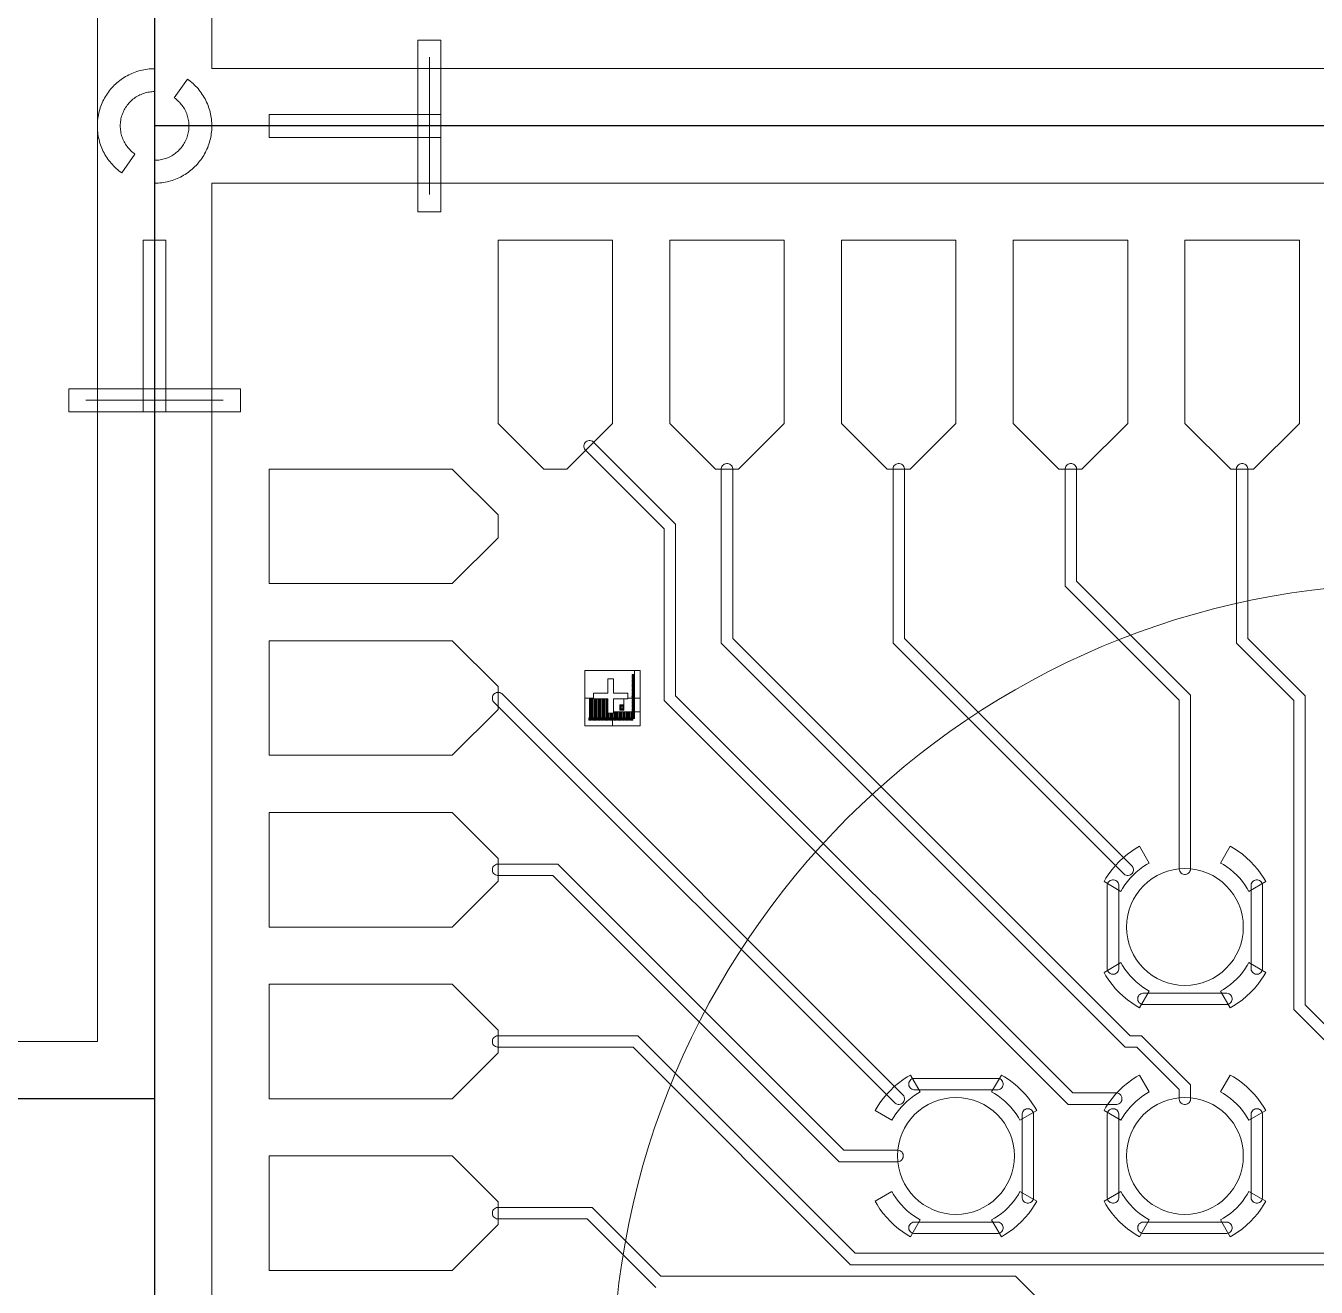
# Model space of a CAD drawing. Extents: x -17000 to 83000, y -71302 to 39000.
# Drawn here: x -1125 to 10147, y -21147 to -10126 of the extents above; entities that cross this region are included whole.
import ezdxf

# ---------------------------------------------------------------- set-up
doc = ezdxf.new("R2010")
doc.units = 0
doc.layers.get('0').update_dxf_attribs({"lineweight": 25, "true_color": 0xffffff})
for name, color, linetype, lineweight, true_color in [('Alighners', 3, 'Continuous', 5, 0x00ff00), ('Boundaries', 6, 'Continuous', 5, 0xff00ff), ('Central Electrodes', 5, 'Continuous', 5, 0x0000ff), ('Connectors', 4, 'Continuous', 5, 0x00ffff), ('Dicing', 1, 'Continuous', 25, 0xff0000), ('Reference Electrodes', 30, 'Continuous', 5, 0xff7f00)]:
    doc.layers.add(name, color=color, linetype=linetype, lineweight=lineweight, true_color=true_color)

# ---------------------------------------------------------------- blocks, each defined once
blk = doc.blocks.new('T_alignment$1')
at = {"layer": 'Alighners'}
for points in [[(-600, 700), (600, 700)], [(0, -600), (0, 600)]]:
    blk.add_lwpolyline(points, dxfattribs=at)
blk = doc.blocks.new('Half_moon_alignment1')
at = {"layer": 'Alighners'}
for points in [[(-286.79, -409.58), (-299.5, -400.5), (-311.75, -391), (-324, -381), (-335.75, -370.75), (-347, -360), (-358, -349), (-368.75, -337.5), (-379.25, -326), (-389.25, -314), (-398.75, -301.5), (-408, -289), (-417, -276), (-425.25, -263), (-433.25, -249.5), (-441, -236), (-448, -222), (-454.75, -208), (-461, -193.5), (-466.75, -179), (-472.25, -164.5), (-477.25, -149.5), (-481.5, -134.5), (-485.5, -119.5), (-489, -104.25), (-492, -89), (-494.5, -73.5), (-496.75, -58), (-498.25, -42.5), (-499.25, -27), (-500, -11.25), (-500, 4.25), (-499.75, 20), (-498.75, 35.5), (-497.5, 51), (-495.5, 66.5), (-493.25, 82), (-490.5, 97.5), (-487.25, 112.75), (-483.5, 127.75), (-479.25, 143), (-474.5, 157.75), (-469.25, 172.5), (-463.75, 187), (-457.75, 201.5), (-451, 215.75), (-444.25, 229.75), (-436.75, 243.5), (-429, 257), (-420.75, 270.25), (-412, 283.25), (-403, 296), (-393.5, 308.5), (-383.75, 320.5), (-373.5, 332.5), (-363, 344), (-352, 355), (-340.75, 366), (-329.25, 376.5), (-317.25, 386.5), (-305, 396.25), (-292.5, 405.5), (-279.75, 414.5), (-266.5, 423), (-253.25, 431.25), (-239.75, 438.75), (-225.75, 446), (-211.75, 453), (-197.5, 459.25), (-183, 465.25), (-168.5, 470.75), (-153.75, 475.75), (-138.75, 480.5), (-123.75, 484.5), (-108.5, 488), (-93.25, 491.25), (-77.75, 494), (-62.25, 496.25), (-46.75, 497.75), (-31.25, 499), (-15.5, 499.75), (0, 500), (0, 300), (-12, 299.75), (-24, 299), (-36, 297.75), (-48, 296.25), (-59.75, 294), (-71.5, 291.25), (-83.25, 288.25), (-94.75, 284.75), (-106.25, 280.75), (-117.25, 276.25), (-128.25, 271.25), (-139, 265.75), (-149.75, 260), (-160, 253.75), (-170, 247.25), (-179.75, 240.25), (-189.25, 232.75), (-198.5, 225), (-207.5, 216.75), (-216, 208.25), (-224.25, 199.5), (-232, 190.25), (-239.5, 180.75), (-246.5, 171), (-253.25, 161), (-259.5, 150.75), (-265.25, 140.25), (-270.75, 129.5), (-275.75, 118.5), (-280.25, 107.25), (-284.25, 96), (-288, 84.5), (-291, 72.75), (-293.75, 61), (-296, 49.25), (-297.75, 37.25), (-299, 25.25), (-299.75, 13.25), (-300, 1.25), (-299.75, -10.75), (-299.25, -22.75), (-298, -34.75), (-296.25, -46.75), (-294.25, -58.75), (-291.75, -70.5), (-288.5, -82), (-285, -93.5), (-281, -105), (-276.75, -116.25), (-271.75, -127.25), (-266.5, -138), (-260.75, -148.5), (-254.5, -159), (-248, -169), (-241, -178.75), (-233.5, -188.25), (-225.75, -197.5), (-217.75, -206.5), (-209.25, -215), (-200.5, -223.25), (-191.25, -231.25), (-181.75, -238.75), (-172.07, -245.75)], [(0, -500), (0, -300), (12, -299.75), (24, -299), (36, -297.75), (48, -296.25), (59.75, -294), (71.5, -291.25), (83.25, -288.25), (94.75, -284.75), (106.25, -280.75), (117.25, -276.25), (128.25, -271.25), (139, -265.75), (149.75, -260), (160, -253.75), (170, -247.25), (179.75, -240.25), (189.25, -232.75), (198.5, -225), (207.5, -216.75), (216, -208.25), (224.25, -199.5), (232, -190.25), (239.5, -180.75), (246.5, -171), (253.25, -161), (259.5, -150.75), (265.25, -140.25), (270.75, -129.5), (275.75, -118.5), (280.25, -107.25), (284.25, -96), (288, -84.5), (291, -72.75), (293.75, -61), (296, -49.25), (297.75, -37.25), (299, -25.25), (299.75, -13.25), (300, -1.25), (299.75, 10.75), (299.25, 22.75), (298, 34.75), (296.25, 46.75), (294.25, 58.75), (291.75, 70.5), (288.5, 82), (285, 93.5), (281, 105), (276.75, 116.25), (271.75, 127.25), (266.5, 138), (260.75, 148.5), (254.5, 159), (248, 169), (241, 178.75), (233.5, 188.25), (225.75, 197.5), (217.75, 206.5), (209.25, 215), (200.5, 223.25), (191.25, 231.25), (181.75, 238.75), (172.07, 245.75), (286.79, 409.58), (299.5, 400.5), (311.75, 391), (324, 381), (335.75, 370.75), (347, 360), (358, 349), (368.75, 337.5), (379.25, 326), (389.25, 314), (398.75, 301.5), (408, 289), (417, 276), (425.25, 263), (433.25, 249.5), (441, 236), (448, 222), (454.75, 208), (461, 193.5), (466.75, 179), (472.25, 164.5), (477.25, 149.5), (481.5, 134.5), (485.5, 119.5), (489, 104.25), (492, 89), (494.5, 73.5), (496.75, 58), (498.25, 42.5), (499.25, 27), (500, 11.25), (500, -4.25), (499.75, -20), (498.75, -35.5), (497.5, -51), (495.5, -66.5), (493.25, -82), (490.5, -97.5), (487.25, -112.75), (483.5, -127.75), (479.25, -143), (474.5, -157.75), (469.25, -172.5), (463.75, -187), (457.75, -201.5), (451, -215.75), (444.25, -229.75), (436.75, -243.5), (429, -257), (420.75, -270.25), (412, -283.25), (403, -296), (393.5, -308.5), (383.75, -320.5), (373.5, -332.5), (363, -344), (352, -355), (340.75, -366), (329.25, -376.5), (317.25, -386.5), (305, -396.25), (292.5, -405.5), (279.75, -414.5), (266.5, -423), (253.25, -431.25), (239.75, -438.75), (225.75, -446), (211.75, -453), (197.5, -459.25), (183, -465.25), (168.5, -470.75), (153.75, -475.75), (138.75, -480.5), (123.75, -484.5), (108.5, -488), (93.25, -491.25), (77.75, -494), (62.25, -496.25), (46.75, -497.75), (31.25, -499), (15.5, -499.75)]]:
    blk.add_lwpolyline(points, close=True, dxfattribs=at)
blk = doc.blocks.new('T_alignment')
at = {"layer": 'Alighners'}
for points in [[(-600, 700), (600, 700)], [(0, -600), (0, 600)]]:
    blk.add_lwpolyline(points, dxfattribs=at)
blk = doc.blocks.new('BIG_photolith_alignment1')
at = {"layer": 'Alighners'}
for points in [[(-225, -17.5), (-225, 225), (210, 225), (210, 190), (190, 190), (190, 185), (210, 185), (210, 180.5), (190, 180.5), (190, 175.5), (210, 175.5), (210, 171), (190, 171), (190, 166), (210, 166), (210, 161.5), (190, 161.5), (190, 156.5), (210, 156.5), (210, 152), (190, 152), (190, 147), (210, 147), (210, 142.5), (190, 142.5), (190, 137.5), (210, 137.5), (210, 133), (190, 133), (190, 128), (210, 128), (210, 123.5), (190, 123.5), (190, 118.5), (210, 118.5), (210, 114), (190, 114), (190, 109), (210, 109), (210, 104.5), (190, 104.5), (190, 99.5), (210, 99.5), (210, 95), (190, 95), (190, 90), (210, 90), (210, 85.5), (190, 85.5), (190, 80.5), (210, 80.5), (210, 76), (190, 76), (190, 71), (210, 71), (210, 66.5), (190, 66.5), (190, 61.5), (210, 61.5), (210, 57), (190, 57), (190, 52), (210, 52), (210, 47.5), (190, 47.5), (190, 42.5), (210, 42.5), (210, 38), (190, 38), (190, 33), (210, 33), (210, 28.5), (190, 28.5), (190, 23.5), (210, 23.5), (210, 19), (190, 19), (190, 14), (210, 14), (210, 9.5), (190, 9.5), (190, 4.5), (210, 4.5), (210, 0), (185, 0), (185, -5), (210, -5), (210, -9.5), (190, -9.5), (190, -14.5), (210, -14.5), (210, 225), (260, 225), (260, -17.5), (150, -17.5), (150, 25), (25, 25), (25, 150), (-25, 150), (-25, 25), (-150, 25), (-150, -17.5)], [(-225, -260), (-225, -17.5), (-185, -17.5), (-185, -190), (-190, -190), (-190, -210), (-185, -210), (-185, -17.5), (-175.5, -17.5), (-175.5, -190), (-180.5, -190), (-180.5, -210), (-175.5, -210), (-175.5, -17.5), (-166, -17.5), (-166, -190), (-171, -190), (-171, -210), (-166, -210), (-166, -17.5), (-156.5, -17.5), (-156.5, -190), (-161.5, -190), (-161.5, -210), (-156.5, -210), (-156.5, -17.5), (-150, -17.5), (-150, -25), (-147, -25), (-147, -190), (-152, -190), (-152, -210), (-147, -210), (-147, -25), (-137.5, -25), (-137.5, -190), (-142.5, -190), (-142.5, -210), (-137.5, -210), (-137.5, -25), (-128, -25), (-128, -190), (-133, -190), (-133, -210), (-128, -210), (-128, -25), (-118.5, -25), (-118.5, -190), (-123.5, -190), (-123.5, -210), (-118.5, -210), (-118.5, -25), (-109, -25), (-109, -190), (-114, -190), (-114, -210), (-109, -210), (-109, -25), (-99.5, -25), (-99.5, -190), (-104.5, -190), (-104.5, -210), (-99.5, -210), (-99.5, -25), (-90, -25), (-90, -190), (-95, -190), (-95, -210), (-90, -210), (-90, -25), (-80.5, -25), (-80.5, -190), (-85.5, -190), (-85.5, -210), (-80.5, -210), (-80.5, -25), (-71, -25), (-71, -190), (-76, -190), (-76, -210), (-71, -210), (-71, -25), (-61.5, -25), (-61.5, -190), (-66.5, -190), (-66.5, -210), (-61.5, -210), (-61.5, -25), (-52, -25), (-52, -190), (-57, -190), (-57, -210), (-52, -210), (-52, -25), (-42.5, -25), (-42.5, -190), (-47.5, -190), (-47.5, -210), (-42.5, -210), (-42.5, -25), (-33, -25), (-33, -190), (-38, -190), (-38, -210), (-33, -210), (-33, -25), (-25, -25), (-25, -150), (-23.5, -150), (-23.5, -190), (-28.5, -190), (-28.5, -210), (-23.5, -210), (-23.5, -150), (-14, -150), (-14, -190), (-19, -190), (-19, -210), (-14, -210), (-14, -150), (-4.5, -150), (-4.5, -190), (-9.5, -190), (-9.5, -210), (-4.5, -210), (-4.5, -150), (5, -150), (5, -185), (0, -185), (0, -210), (5, -210), (5, -150), (14.5, -150), (14.5, -190), (9.5, -190), (9.5, -210), (14.5, -210), (14.5, -150), (17.5, -150), (17.5, -260)], [(25, -138.75), (25, -25), (117.5, -25), (117.5, -77.5), (82.5, -77.5), (82.5, -122.5), (117.5, -122.5), (117.5, -25), (150, -25), (150, -17.5), (210, -17.5), (210, -19), (190, -19), (190, -24), (210, -24), (210, -28.5), (190, -28.5), (190, -33.5), (210, -33.5), (210, -38), (190, -38), (190, -43), (210, -43), (210, -47.5), (190, -47.5), (190, -52.5), (210, -52.5), (210, -57), (190, -57), (190, -62), (210, -62), (210, -66.5), (190, -66.5), (190, -71.5), (210, -71.5), (210, -76), (190, -76), (190, -81), (210, -81), (210, -85.5), (190, -85.5), (190, -90.5), (210, -90.5), (210, -95), (190, -95), (190, -100), (210, -100), (210, -104.5), (190, -104.5), (190, -109.5), (210, -109.5), (210, -114), (190, -114), (190, -119), (210, -119), (210, -123.5), (190, -123.5), (190, -128.5), (210, -128.5), (210, -133), (190, -133), (190, -138), (210, -138), (210, -17.5), (260, -17.5), (260, -138.75)], [(92.5, -117.5), (92.5, -110), (95, -112.5), (105, -112.5), (107.5, -110), (107.5, -90), (105, -87.5), (95, -87.5), (92.5, -90), (92.5, -117.5), (87.5, -112.5), (87.5, -87.5), (92.5, -82.5), (107.5, -82.5), (112.5, -87.5), (112.5, -112.5), (107.5, -117.5)], [(17.5, -260), (17.5, -150), (24, -150), (24, -190), (19, -190), (19, -210), (24, -210), (24, -150), (25, -150), (25, -138.75), (33.5, -138.75), (33.5, -190), (28.5, -190), (28.5, -210), (33.5, -210), (33.5, -138.75), (43, -138.75), (43, -190), (38, -190), (38, -210), (43, -210), (43, -138.75), (52.5, -138.75), (52.5, -190), (47.5, -190), (47.5, -210), (52.5, -210), (52.5, -138.75), (62, -138.75), (62, -190), (57, -190), (57, -210), (62, -210), (62, -138.75), (71.5, -138.75), (71.5, -190), (66.5, -190), (66.5, -210), (71.5, -210), (71.5, -138.75), (81, -138.75), (81, -190), (76, -190), (76, -210), (81, -210), (81, -138.75), (90.5, -138.75), (90.5, -190), (85.5, -190), (85.5, -210), (90.5, -210), (90.5, -138.75), (100, -138.75), (100, -190), (95, -190), (95, -210), (100, -210), (100, -138.75), (109.5, -138.75), (109.5, -190), (104.5, -190), (104.5, -210), (109.5, -210), (109.5, -138.75), (119, -138.75), (119, -190), (114, -190), (114, -210), (119, -210), (119, -138.75), (128.5, -138.75), (128.5, -190), (123.5, -190), (123.5, -210), (128.5, -210), (128.5, -138.75), (138, -138.75), (138, -190), (133, -190), (133, -210), (138, -210), (138, -138.75), (147.5, -138.75), (147.5, -190), (142.5, -190), (142.5, -210), (147.5, -210), (147.5, -138.75), (157, -138.75), (157, -190), (152, -190), (152, -210), (157, -210), (157, -138.75), (166.5, -138.75), (166.5, -190), (161.5, -190), (161.5, -210), (166.5, -210), (166.5, -138.75), (176, -138.75), (176, -190), (171, -190), (171, -210), (176, -210), (176, -138.75), (185.5, -138.75), (185.5, -190), (180.5, -190), (180.5, -210), (185.5, -210), (185.5, -138.75), (210, -138.75), (210, -142.5), (190, -142.5), (190, -147.5), (210, -147.5), (210, -152), (190, -152), (190, -157), (210, -157), (210, -161.5), (190, -161.5), (190, -166.5), (210, -166.5), (210, -171), (190, -171), (190, -176), (210, -176), (210, -180.5), (190, -180.5), (190, -185.5), (210, -185.5), (210, -190), (190, -190), (190, -210), (195, -210), (195, -195), (210, -195), (210, -138.75), (260, -138.75), (260, -260)]]:
    blk.add_lwpolyline(points, close=True, dxfattribs=at)

msp = doc.modelspace()

# ---------------------------------------------------------------- linework, layer by layer
at = {"layer": 'Alighners'}
for points in [[(2300.136, -11750.973), (2300.136, -11100.973), (1000.136, -11100.973), (1000.136, -10900.973), (2300.136, -10900.973), (2300.136, -10250.973), (2500.136, -10250.973), (2500.136, -11750.973)], [(-750.863, -13498.084), (-750.863, -13298.084), (-100.863, -13298.084), (-100.863, -11998.084), (99.137, -11998.084), (99.137, -13298.084), (749.137, -13298.084), (749.137, -13498.084)]]:
    msp.add_lwpolyline(points, close=True, dxfattribs=at)
for points in [[(2300.136, -10250.973), (2300.136, -11750.973)], [(2500.136, -10250.973), (2300.136, -10250.973)], [(2500.136, -11750.973), (2500.136, -10250.973)], [(1000.136, -10900.973), (1000.136, -11100.973)], [(2500.136, -10900.973), (1000.136, -10900.973)], [(2500.136, -11100.973), (2500.136, -10900.973)], [(1000.136, -11100.973), (2500.136, -11100.973)], [(2300.136, -11750.973), (2500.136, -11750.973)], [(99.137, -11998.084), (-100.863, -11998.084)], [(-100.863, -11998.084), (-100.863, -13498.084)], [(99.137, -13498.084), (99.137, -11998.084)], [(749.137, -13298.084), (-750.863, -13298.084)], [(-750.863, -13298.084), (-750.863, -13498.084)], [(749.137, -13498.084), (749.137, -13298.084)], [(-750.863, -13498.084), (749.137, -13498.084)], [(-100.863, -13498.084), (99.137, -13498.084)]]:
    msp.add_lwpolyline(points, dxfattribs=at)
at = {"layer": 'Boundaries'}
for points in [[(500, 10500), (500, -10500)], [(-500, -19000), (-500, -3000)], [(500, -10500), (21500, -10500)], [(21500, -11500), (500, -11500)], [(500, -11500), (500, -32500)], [(-12500, -19000), (-500, -19000)]]:
    msp.add_lwpolyline(points, dxfattribs=at)
for centre, radius in [((33000, -11000), 50000), ((33000, -11000), 47500), ((11000, -22000), 7000)]:
    msp.add_circle(centre, radius, dxfattribs=at)
at = {"layer": 'Central Electrodes'}
for points in [[(3400, -14000), (3000, -13600), (3000, -12000), (4000, -12000), (4000, -13600), (3600, -14000)], [(4900, -14000), (4500, -13600), (4500, -12000), (5500, -12000), (5500, -13600), (5100, -14000)], [(6400, -14000), (6000, -13600), (6000, -12000), (7000, -12000), (7000, -13600), (6600, -14000)], [(7900, -14000), (7500, -13600), (7500, -12000), (8500, -12000), (8500, -13600), (8100, -14000)], [(9400, -14000), (9000, -13600), (9000, -12000), (10000, -12000), (10000, -13600), (9600, -14000)], [(1000, -15000), (1000, -14000), (2600, -14000), (3000, -14400), (3000, -14600), (2600, -15000)], [(1000, -16500), (1000, -15500), (2600, -15500), (3000, -15900), (3000, -16100), (2600, -16500)], [(1000, -18000), (1000, -17000), (2600, -17000), (3000, -17400), (3000, -17600), (2600, -18000)], [(1000, -19500), (1000, -18500), (2600, -18500), (3000, -18900), (3000, -19100), (2600, -19500)], [(1000, -21000), (1000, -20000), (2600, -20000), (3000, -20400), (3000, -20600), (2600, -21000)]]:
    msp.add_lwpolyline(points, close=True, dxfattribs=at)
for centre in [(9000, -18000), (7000, -20000), (9000, -20000)]:
    msp.add_circle(centre, 510.252, dxfattribs=at)
at = {"layer": 'Connectors'}
for points in [[(7979.29, -19550), (4450, -16020.71), (4450, -14520.71), (3761.163, -13831.873), (3755.691, -13823.684), (3751.922, -13814.584), (3750, -13804.924), (3750, -13795.075), (3751.922, -13785.415), (3755.691, -13776.316), (3761.162, -13768.127), (3768.127, -13761.162), (3776.316, -13755.691), (3785.415, -13751.922), (3795.075, -13750), (3804.924, -13750), (3814.584, -13751.922), (3823.684, -13755.691), (3831.873, -13761.163), (4550, -14479.29), (4550, -15979.29), (8020.71, -19450), (8404.925, -19450), (8414.584, -19451.921), (8423.684, -19455.691), (8431.873, -19461.162), (8438.838, -19468.127), (8444.309, -19476.316), (8448.079, -19485.416), (8450, -19495.075), (8450, -19504.925), (8448.079, -19514.584), (8444.309, -19523.684), (8438.838, -19531.873), (8431.873, -19538.838), (8423.684, -19544.309), (8414.584, -19548.079), (8404.925, -19550)], [(8995.075, -19550), (8985.416, -19548.079), (8976.316, -19544.309), (8968.127, -19538.838), (8961.162, -19531.873), (8955.691, -19523.684), (8951.921, -19514.584), (8950, -19504.925), (8950, -19420.71), (8579.29, -19050), (8479.29, -19050), (4950, -15520.71), (4950, -13995.075), (4951.921, -13985.416), (4955.691, -13976.316), (4961.162, -13968.127), (4968.127, -13961.162), (4976.316, -13955.691), (4985.416, -13951.921), (4995.075, -13950), (5004.925, -13950), (5014.584, -13951.921), (5023.684, -13955.691), (5031.873, -13961.162), (5038.838, -13968.127), (5044.309, -13976.316), (5048.079, -13985.416), (5050, -13995.075), (5050, -15479.29), (8520.71, -18950), (8620.71, -18950), (9050, -19379.29), (9050, -19504.925), (9048.079, -19514.584), (9044.309, -19523.684), (9038.838, -19531.873), (9031.873, -19538.838), (9023.684, -19544.309), (9014.584, -19548.079), (9004.925, -19550)], [(8495.076, -17550), (8485.416, -17548.078), (8476.316, -17544.309), (8468.127, -17538.837), (6450, -15520.71), (6450, -13995.075), (6451.921, -13985.416), (6455.691, -13976.316), (6461.162, -13968.127), (6468.127, -13961.162), (6476.316, -13955.691), (6485.416, -13951.921), (6495.075, -13950), (6504.925, -13950), (6514.584, -13951.921), (6523.684, -13955.691), (6531.873, -13961.162), (6538.838, -13968.127), (6544.309, -13976.316), (6548.079, -13985.416), (6550, -13995.075), (6550, -15479.29), (8538.837, -17468.127), (8544.309, -17476.316), (8548.078, -17485.416), (8550, -17495.076), (8550, -17504.925), (8548.078, -17514.585), (8544.309, -17523.684), (8538.838, -17531.873), (8531.873, -17538.838), (8523.684, -17544.309), (8514.585, -17548.078), (8504.925, -17550)], [(8995.075, -17539.748), (8985.416, -17537.827), (8976.316, -17534.057), (8968.127, -17528.586), (8961.162, -17521.621), (8955.691, -17513.432), (8951.921, -17504.332), (8950, -17494.673), (8950, -16016.963), (7953.747, -15020.71), (7953.747, -13995.075), (7955.668, -13985.416), (7959.438, -13976.316), (7964.909, -13968.127), (7971.874, -13961.162), (7980.063, -13955.691), (7989.163, -13951.921), (7998.822, -13950), (8008.672, -13950), (8018.331, -13951.921), (8027.431, -13955.691), (8035.62, -13961.162), (8042.585, -13968.127), (8048.056, -13976.316), (8051.826, -13985.416), (8053.747, -13995.075), (8053.747, -14979.29), (9050, -15975.543), (9050, -17494.673), (9048.079, -17504.332), (9044.309, -17513.432), (9038.838, -17521.621), (9031.873, -17528.586), (9023.684, -17534.057), (9014.584, -17537.827), (9004.925, -17539.748)], [(6495.076, -19550), (6485.416, -19548.078), (6476.316, -19544.309), (6468.127, -19538.837), (2961.163, -16031.873), (2955.691, -16023.684), (2951.922, -16014.584), (2950, -16004.924), (2950, -15995.075), (2951.922, -15985.415), (2955.691, -15976.316), (2961.162, -15968.127), (2968.127, -15961.162), (2976.316, -15955.691), (2985.415, -15951.922), (2995.075, -15950), (3004.924, -15950), (3014.584, -15951.922), (3023.684, -15955.691), (3031.873, -15961.163), (6538.837, -19468.127), (6544.309, -19476.316), (6548.078, -19485.416), (6550, -19495.076), (6550, -19504.925), (6548.078, -19514.585), (6544.309, -19523.684), (6538.838, -19531.873), (6531.873, -19538.838), (6523.684, -19544.309), (6514.585, -19548.078), (6504.925, -19550)], [(5979.29, -20050.071), (3479.219, -17550), (2995.075, -17550), (2985.416, -17548.079), (2976.316, -17544.309), (2968.127, -17538.838), (2961.162, -17531.873), (2955.691, -17523.684), (2951.921, -17514.584), (2950, -17504.925), (2950, -17495.075), (2951.921, -17485.416), (2955.691, -17476.316), (2961.162, -17468.127), (2968.127, -17461.162), (2976.316, -17455.691), (2985.416, -17451.921), (2995.075, -17450), (3520.639, -17450), (6020.71, -19950.071), (6494.673, -19950.071), (6504.332, -19951.992), (6513.432, -19955.762), (6521.621, -19961.233), (6528.586, -19968.198), (6534.057, -19976.387), (6537.827, -19985.487), (6539.748, -19995.146), (6539.748, -20004.996), (6537.827, -20014.655), (6534.057, -20023.755), (6528.586, -20031.944), (6521.621, -20038.909), (6513.432, -20044.38), (6504.332, -20048.15), (6494.673, -20050.071)], [(8367.207, -18412.5), (8357.548, -18410.579), (8348.448, -18406.809), (8340.259, -18401.338), (8333.294, -18394.373), (8327.823, -18386.184), (8324.053, -18377.084), (8322.132, -18367.425), (8322.132, -17632.575), (8324.053, -17622.916), (8327.823, -17613.816), (8333.294, -17605.627), (8340.259, -17598.662), (8348.448, -17593.191), (8357.548, -17589.421), (8367.207, -17587.5), (8377.057, -17587.5), (8386.716, -17589.421), (8395.816, -17593.191), (8404.005, -17598.662), (8410.97, -17605.627), (8416.441, -17613.816), (8420.211, -17622.916), (8422.132, -17632.575), (8422.132, -18367.425), (8420.211, -18377.084), (8416.441, -18386.184), (8410.97, -18394.373), (8404.005, -18401.338), (8395.816, -18406.809), (8386.716, -18410.579), (8377.057, -18412.5)], [(9622.943, -18412.5), (9613.284, -18410.579), (9604.184, -18406.809), (9595.995, -18401.338), (9589.03, -18394.373), (9583.559, -18386.184), (9579.789, -18377.084), (9577.868, -18367.425), (9577.868, -17632.575), (9579.789, -17622.916), (9583.559, -17613.816), (9589.03, -17605.627), (9595.995, -17598.662), (9604.184, -17593.191), (9613.284, -17589.421), (9622.943, -17587.5), (9632.793, -17587.5), (9642.452, -17589.421), (9651.552, -17593.191), (9659.741, -17598.662), (9666.706, -17605.627), (9672.177, -17613.816), (9675.947, -17622.916), (9677.868, -17632.575), (9677.868, -18367.425), (9675.947, -18377.084), (9672.177, -18386.184), (9666.706, -18394.373), (9659.741, -18401.338), (9651.552, -18406.809), (9642.452, -18410.579), (9632.793, -18412.5)], [(8632.575, -18677.868), (8622.916, -18675.947), (8613.816, -18672.177), (8605.627, -18666.706), (8598.662, -18659.741), (8593.191, -18651.552), (8589.421, -18642.452), (8587.5, -18632.793), (8587.5, -18622.943), (8589.421, -18613.284), (8593.191, -18604.184), (8598.662, -18595.995), (8605.627, -18589.03), (8613.816, -18583.559), (8622.916, -18579.789), (8632.575, -18577.868), (9367.425, -18577.868), (9377.084, -18579.789), (9386.184, -18583.559), (9394.373, -18589.03), (9401.338, -18595.995), (9406.809, -18604.184), (9410.579, -18613.284), (9412.5, -18622.943), (9412.5, -18632.793), (9410.579, -18642.452), (9406.809, -18651.552), (9401.338, -18659.741), (9394.373, -18666.706), (9386.184, -18672.177), (9377.084, -18675.947), (9367.425, -18677.868)], [(6632.575, -19422.132), (6622.916, -19420.211), (6613.816, -19416.441), (6605.627, -19410.97), (6598.662, -19404.005), (6593.191, -19395.816), (6589.421, -19386.716), (6587.5, -19377.057), (6587.5, -19367.207), (6589.421, -19357.548), (6593.191, -19348.448), (6598.662, -19340.259), (6605.627, -19333.294), (6613.816, -19327.823), (6622.916, -19324.053), (6632.575, -19322.132), (7367.425, -19322.132), (7377.084, -19324.053), (7386.184, -19327.823), (7394.373, -19333.294), (7401.338, -19340.259), (7406.809, -19348.448), (7410.579, -19357.548), (7412.5, -19367.207), (7412.5, -19377.057), (7410.579, -19386.716), (7406.809, -19395.816), (7401.338, -19404.005), (7394.373, -19410.97), (7386.184, -19416.441), (7377.084, -19420.211), (7367.425, -19422.132)], [(7622.943, -20412.5), (7613.284, -20410.579), (7604.184, -20406.809), (7595.995, -20401.338), (7589.03, -20394.373), (7583.559, -20386.184), (7579.789, -20377.084), (7577.868, -20367.425), (7577.868, -19632.575), (7579.789, -19622.916), (7583.559, -19613.816), (7589.03, -19605.627), (7595.995, -19598.662), (7604.184, -19593.191), (7613.284, -19589.421), (7622.943, -19587.5), (7632.793, -19587.5), (7642.452, -19589.421), (7651.552, -19593.191), (7659.741, -19598.662), (7666.706, -19605.627), (7672.177, -19613.816), (7675.947, -19622.916), (7677.868, -19632.575), (7677.868, -20367.425), (7675.947, -20377.084), (7672.177, -20386.184), (7666.706, -20394.373), (7659.741, -20401.338), (7651.552, -20406.809), (7642.452, -20410.579), (7632.793, -20412.5)], [(8367.207, -20412.5), (8357.548, -20410.579), (8348.448, -20406.809), (8340.259, -20401.338), (8333.294, -20394.373), (8327.823, -20386.184), (8324.053, -20377.084), (8322.132, -20367.425), (8322.132, -19632.575), (8324.053, -19622.916), (8327.823, -19613.816), (8333.294, -19605.627), (8340.259, -19598.662), (8348.448, -19593.191), (8357.548, -19589.421), (8367.207, -19587.5), (8377.057, -19587.5), (8386.716, -19589.421), (8395.816, -19593.191), (8404.005, -19598.662), (8410.97, -19605.627), (8416.441, -19613.816), (8420.211, -19622.916), (8422.132, -19632.575), (8422.132, -20367.425), (8420.211, -20377.084), (8416.441, -20386.184), (8410.97, -20394.373), (8404.005, -20401.338), (8395.816, -20406.809), (8386.716, -20410.579), (8377.057, -20412.5)], [(9622.943, -20412.5), (9613.284, -20410.579), (9604.184, -20406.809), (9595.995, -20401.338), (9589.03, -20394.373), (9583.559, -20386.184), (9579.789, -20377.084), (9577.868, -20367.425), (9577.868, -19632.575), (9579.789, -19622.916), (9583.559, -19613.816), (9589.03, -19605.627), (9595.995, -19598.662), (9604.184, -19593.191), (9613.284, -19589.421), (9622.943, -19587.5), (9632.793, -19587.5), (9642.452, -19589.421), (9651.552, -19593.191), (9659.741, -19598.662), (9666.706, -19605.627), (9672.177, -19613.816), (9675.947, -19622.916), (9677.868, -19632.575), (9677.868, -20367.425), (9675.947, -20377.084), (9672.177, -20386.184), (9666.706, -20394.373), (9659.741, -20401.338), (9651.552, -20406.809), (9642.452, -20410.579), (9632.793, -20412.5)], [(6632.575, -20677.868), (6622.916, -20675.947), (6613.816, -20672.177), (6605.627, -20666.706), (6598.662, -20659.741), (6593.191, -20651.552), (6589.421, -20642.452), (6587.5, -20632.793), (6587.5, -20622.943), (6589.421, -20613.284), (6593.191, -20604.184), (6598.662, -20595.995), (6605.627, -20589.03), (6613.816, -20583.559), (6622.916, -20579.789), (6632.575, -20577.868), (7367.425, -20577.868), (7377.084, -20579.789), (7386.184, -20583.559), (7394.373, -20589.03), (7401.338, -20595.995), (7406.809, -20604.184), (7410.579, -20613.284), (7412.5, -20622.943), (7412.5, -20632.793), (7410.579, -20642.452), (7406.809, -20651.552), (7401.338, -20659.741), (7394.373, -20666.706), (7386.184, -20672.177), (7377.084, -20675.947), (7367.425, -20677.868)], [(8632.575, -20677.868), (8622.916, -20675.947), (8613.816, -20672.177), (8605.627, -20666.706), (8598.662, -20659.741), (8593.191, -20651.552), (8589.421, -20642.452), (8587.5, -20632.793), (8587.5, -20622.943), (8589.421, -20613.284), (8593.191, -20604.184), (8598.662, -20595.995), (8605.627, -20589.03), (8613.816, -20583.559), (8622.916, -20579.789), (8632.575, -20577.868), (9367.425, -20577.868), (9377.084, -20579.789), (9386.184, -20583.559), (9394.373, -20589.03), (9401.338, -20595.995), (9406.809, -20604.184), (9410.579, -20613.284), (9412.5, -20622.943), (9412.5, -20632.793), (9410.579, -20642.452), (9406.809, -20651.552), (9401.338, -20659.741), (9394.373, -20666.706), (9386.184, -20672.177), (9377.084, -20675.947), (9367.425, -20677.868)]]:
    msp.add_lwpolyline(points, close=True, dxfattribs=at)
for points in [[(10279.29, -19050), (9950, -18720.71), (9950, -16020.71), (9450, -15520.71), (9450, -13995.075), (9451.921, -13985.416), (9455.691, -13976.316), (9461.162, -13968.127), (9468.127, -13961.162), (9476.316, -13955.691), (9485.416, -13951.921), (9495.075, -13950), (9504.925, -13950), (9514.584, -13951.921), (9523.684, -13955.691), (9531.873, -13961.162), (9538.838, -13968.127), (9544.309, -13976.316), (9548.079, -13985.416), (9550, -13995.075), (9550, -15479.29), (10050, -15979.29), (10050, -18679.29), (10320.71, -18950)], [(10679.29, -20950), (6079.29, -20950), (4179.29, -19050), (2995.075, -19050), (2985.416, -19048.079), (2976.316, -19044.309), (2968.127, -19038.838), (2961.162, -19031.873), (2955.691, -19023.684), (2951.921, -19014.584), (2950, -19004.925), (2950, -18995.075), (2951.921, -18985.416), (2955.691, -18976.316), (2961.162, -18968.127), (2968.127, -18961.162), (2976.316, -18955.691), (2985.416, -18951.921), (2995.075, -18950), (4220.71, -18950), (6120.71, -20850), (10720.71, -20850)], [(4379.29, -21150), (3779.29, -20550), (2995.075, -20550), (2985.416, -20548.079), (2976.316, -20544.309), (2968.127, -20538.838), (2961.162, -20531.873), (2955.691, -20523.684), (2951.921, -20514.584), (2950, -20504.925), (2950, -20495.075), (2951.921, -20485.416), (2955.691, -20476.316), (2961.162, -20468.127), (2968.127, -20461.162), (2976.316, -20455.691), (2985.416, -20451.921), (2995.075, -20450), (3820.71, -20450), (4420.71, -21050), (7520.71, -21050), (8420.71, -21950)]]:
    msp.add_lwpolyline(points, dxfattribs=at)
at = {"layer": 'Dicing'}
for p, q in [((0, 39000), (0, -61000)), ((66000, -11000), (0, -11000)), ((0, -19500), (-17000, -19500))]:
    msp.add_line(p, q, dxfattribs=at)
at = {"layer": 'Reference Electrodes'}
for points in [[(8440.743, -17688.66), (8293.52, -17603.66), (8310.303, -17574.589), (8336.206, -17535.206), (8364.354, -17497.398), (8394.654, -17461.287), (8427.001, -17427.001), (8461.287, -17394.654), (8497.398, -17364.354), (8535.206, -17336.207), (8574.589, -17310.303), (8603.66, -17293.52), (8688.66, -17440.743), (8663.873, -17455.055), (8632.757, -17475.521), (8602.879, -17497.763), (8574.351, -17521.701), (8547.26, -17547.26), (8521.701, -17574.351), (8497.763, -17602.879), (8475.52, -17632.757), (8455.055, -17663.873)], [(9559.257, -17688.66), (9544.945, -17663.873), (9524.479, -17632.757), (9502.237, -17602.879), (9478.299, -17574.351), (9452.74, -17547.26), (9425.649, -17521.701), (9397.121, -17497.763), (9367.243, -17475.521), (9336.127, -17455.055), (9311.34, -17440.743), (9396.34, -17293.52), (9425.411, -17310.303), (9464.794, -17336.207), (9502.602, -17364.354), (9538.713, -17394.654), (9572.999, -17427.001), (9605.346, -17461.287), (9635.646, -17497.398), (9663.793, -17535.206), (9689.697, -17574.589), (9706.48, -17603.66)], [(8603.66, -18706.48), (8574.589, -18689.697), (8535.206, -18663.793), (8497.398, -18635.646), (8461.287, -18605.346), (8427.001, -18572.999), (8394.654, -18538.713), (8364.354, -18502.602), (8336.206, -18464.794), (8310.303, -18425.411), (8293.52, -18396.34), (8440.743, -18311.34), (8455.055, -18336.127), (8475.52, -18367.243), (8497.763, -18397.121), (8521.701, -18425.649), (8547.26, -18452.74), (8574.351, -18478.299), (8602.879, -18502.237), (8632.757, -18524.479), (8663.873, -18544.945), (8688.66, -18559.257)], [(9396.339, -18706.48), (9311.34, -18559.257), (9336.127, -18544.945), (9367.243, -18524.479), (9397.121, -18502.237), (9425.649, -18478.299), (9452.74, -18452.74), (9478.299, -18425.649), (9502.237, -18397.121), (9524.479, -18367.243), (9544.945, -18336.127), (9559.257, -18311.34), (9706.48, -18396.34), (9689.697, -18425.411), (9663.793, -18464.794), (9635.646, -18502.602), (9605.346, -18538.713), (9572.999, -18572.999), (9538.713, -18605.346), (9502.602, -18635.646), (9464.794, -18663.793), (9425.411, -18689.697)], [(6440.743, -19688.66), (6293.52, -19603.66), (6310.303, -19574.589), (6336.206, -19535.206), (6364.354, -19497.398), (6394.654, -19461.287), (6427.001, -19427.001), (6461.287, -19394.654), (6497.398, -19364.354), (6535.206, -19336.207), (6574.589, -19310.303), (6603.66, -19293.52), (6688.66, -19440.743), (6663.873, -19455.055), (6632.757, -19475.521), (6602.879, -19497.763), (6574.351, -19521.701), (6547.26, -19547.26), (6521.701, -19574.351), (6497.763, -19602.879), (6475.52, -19632.757), (6455.055, -19663.873)], [(7559.257, -19688.66), (7544.945, -19663.873), (7524.479, -19632.757), (7502.237, -19602.879), (7478.299, -19574.351), (7452.74, -19547.26), (7425.649, -19521.701), (7397.121, -19497.763), (7367.243, -19475.521), (7336.127, -19455.055), (7311.34, -19440.743), (7396.34, -19293.52), (7425.411, -19310.303), (7464.794, -19336.207), (7502.602, -19364.354), (7538.713, -19394.654), (7572.999, -19427.001), (7605.346, -19461.287), (7635.646, -19497.398), (7663.793, -19535.206), (7689.697, -19574.589), (7706.48, -19603.66)], [(8440.743, -19688.66), (8293.52, -19603.66), (8310.303, -19574.589), (8336.206, -19535.206), (8364.354, -19497.398), (8394.654, -19461.287), (8427.001, -19427.001), (8461.287, -19394.654), (8497.398, -19364.354), (8535.206, -19336.207), (8574.589, -19310.303), (8603.66, -19293.52), (8688.66, -19440.743), (8663.873, -19455.055), (8632.757, -19475.521), (8602.879, -19497.763), (8574.351, -19521.701), (8547.26, -19547.26), (8521.701, -19574.351), (8497.763, -19602.879), (8475.52, -19632.757), (8455.055, -19663.873)], [(9559.257, -19688.66), (9544.945, -19663.873), (9524.479, -19632.757), (9502.237, -19602.879), (9478.299, -19574.351), (9452.74, -19547.26), (9425.649, -19521.701), (9397.121, -19497.763), (9367.243, -19475.521), (9336.127, -19455.055), (9311.34, -19440.743), (9396.34, -19293.52), (9425.411, -19310.303), (9464.794, -19336.207), (9502.602, -19364.354), (9538.713, -19394.654), (9572.999, -19427.001), (9605.346, -19461.287), (9635.646, -19497.398), (9663.793, -19535.206), (9689.697, -19574.589), (9706.48, -19603.66)], [(6603.66, -20706.48), (6574.589, -20689.697), (6535.206, -20663.793), (6497.398, -20635.646), (6461.287, -20605.346), (6427.001, -20572.999), (6394.654, -20538.713), (6364.354, -20502.602), (6336.206, -20464.794), (6310.303, -20425.411), (6293.52, -20396.34), (6440.743, -20311.34), (6455.055, -20336.127), (6475.52, -20367.243), (6497.763, -20397.121), (6521.701, -20425.649), (6547.26, -20452.74), (6574.351, -20478.299), (6602.879, -20502.237), (6632.757, -20524.479), (6663.873, -20544.945), (6688.66, -20559.257)], [(7396.339, -20706.48), (7311.34, -20559.257), (7336.127, -20544.945), (7367.243, -20524.479), (7397.121, -20502.237), (7425.649, -20478.299), (7452.74, -20452.74), (7478.299, -20425.649), (7502.237, -20397.121), (7524.479, -20367.243), (7544.945, -20336.127), (7559.257, -20311.34), (7706.48, -20396.34), (7689.697, -20425.411), (7663.793, -20464.794), (7635.646, -20502.602), (7605.346, -20538.713), (7572.999, -20572.999), (7538.713, -20605.346), (7502.602, -20635.646), (7464.794, -20663.793), (7425.411, -20689.697)], [(8603.66, -20706.48), (8574.589, -20689.697), (8535.206, -20663.793), (8497.398, -20635.646), (8461.287, -20605.346), (8427.001, -20572.999), (8394.654, -20538.713), (8364.354, -20502.602), (8336.206, -20464.794), (8310.303, -20425.411), (8293.52, -20396.34), (8440.743, -20311.34), (8455.055, -20336.127), (8475.52, -20367.243), (8497.763, -20397.121), (8521.701, -20425.649), (8547.26, -20452.74), (8574.351, -20478.299), (8602.879, -20502.237), (8632.757, -20524.479), (8663.873, -20544.945), (8688.66, -20559.257)], [(9396.339, -20706.48), (9311.34, -20559.257), (9336.127, -20544.945), (9367.243, -20524.479), (9397.121, -20502.237), (9425.649, -20478.299), (9452.74, -20452.74), (9478.299, -20425.649), (9502.237, -20397.121), (9524.479, -20367.243), (9544.945, -20336.127), (9559.257, -20311.34), (9706.48, -20396.34), (9689.697, -20425.411), (9663.793, -20464.794), (9635.646, -20502.602), (9605.346, -20538.713), (9572.999, -20572.999), (9538.713, -20605.346), (9502.602, -20635.646), (9464.794, -20663.793), (9425.411, -20689.697)]]:
    msp.add_lwpolyline(points, close=True, dxfattribs=at)

# ---------------------------------------------------------------- block references
for name, p, rotation in [('T_alignment$1', (1700.136, -11000.973), 270), ('T_alignment', (-0.863, -12698.084), 180)]:
    msp.add_blockref(name, p, dxfattribs=dict(rotation=rotation))
for name, p in [('Half_moon_alignment1', (-0.407, -11001.466)), ('BIG_photolith_alignment1', (3982.5, -15982.5))]:
    msp.add_blockref(name, p)

doc.saveas('drawing.dxf')
